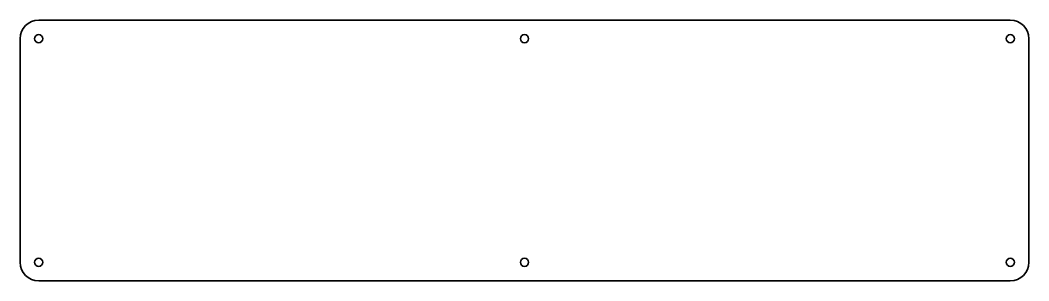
# Model space of a CAD drawing. Header units: inches. Extents: x 0 to 818, y 0 to 211.
import ezdxf

# ---------------------------------------------------------------- set-up
doc = ezdxf.new("R2010")
doc.units = ezdxf.units.IN
doc.header["$MEASUREMENT"] = 0
doc.layers.add('Visible (ANSI)', color=7, linetype='Continuous', lineweight=35)

# ---------------------------------------------------------------- blocks, each defined once
blk = doc.blocks.new('GLD-V003-TAPAFA001_Chapas _GLD-V003-TAPAFA001')
at = {"layer": 'Visible (ANSI)'}
for p, q in [((-394, 105.5), (394, 105.5)), ((-409, -90.5), (-409, 90.5)), ((409, 90.5), (409, -90.5)), ((394, -105.5), (-394, -105.5))]:
    blk.add_line(p, q, dxfattribs=at)
for centre in [(-394, 90.5), (0, 90.5), (394, 90.5), (-394, -90.5), (0, -90.5), (394, -90.5)]:
    blk.add_circle(centre, 3.3, dxfattribs=at)
at = {"layer": 'Visible (ANSI)', "extrusion": (0, 0, -1)}
for centre, start, end in [((394, 90.5), 0, 90), ((-394, 90.5), 90, 180), ((394, -90.5), 270, 360), ((-394, -90.5), 180, 270)]:
    blk.add_arc(centre, 15, start, end, dxfattribs=at)

msp = doc.modelspace()

# ---------------------------------------------------------------- block references
msp.add_blockref('GLD-V003-TAPAFA001_Chapas _GLD-V003-TAPAFA001', (409, 105.5))

doc.saveas('drawing.dxf')
